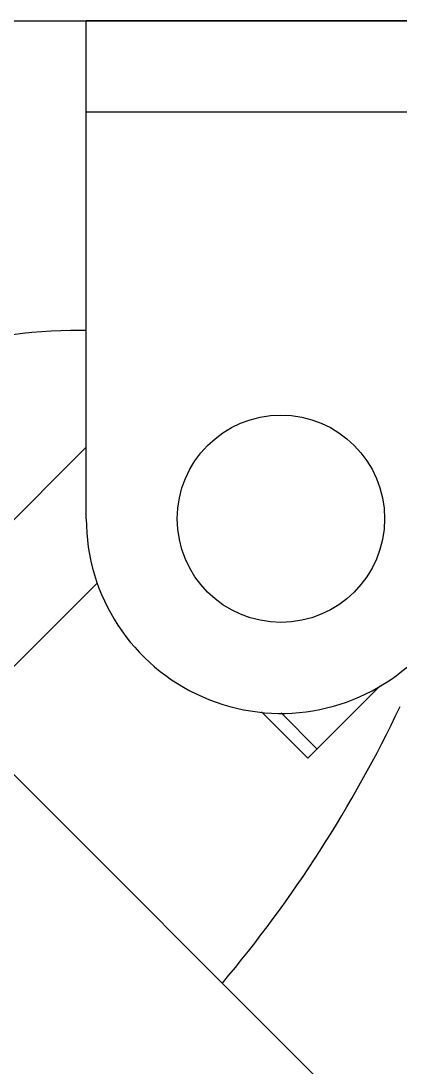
# Model space of a CAD drawing. Extents: x -427546 to -314919, y 698702 to 968782.
# Drawn here: x -412267.6 to -412118.4, y 895848.4 to 896260.4 of the extents above; entities that cross this region are included whole.
import ezdxf

# ---------------------------------------------------------------- set-up
doc = ezdxf.new("R2010")
doc.units = 0
doc.header["$LTSCALE"] = 1000
doc.header["$MEASUREMENT"] = 0
doc.layers.get('0').update_dxf_attribs({"linetype": 'CONTINUOUS'})
doc.layers.add('BZ', color=2, linetype='CONTINUOUS')

msp = doc.modelspace()

# ---------------------------------------------------------------- linework, layer by layer
for p, q in [((-412241.93, 896064.39), (-412241.93, 896260.43)), ((-411807.5, 896260.43), (-412241.93, 896260.43)), ((-412241.93, 896224.65), (-411877.89, 896224.65)), ((-412241.93, 896138.48), (-412248.14, 896138.48)), ((-412241.93, 896092.53), (-412447.16, 895887.3)), ((-412418.25, 895858.39), (-412237.52, 896039.11)), ((-412154.72, 895970.13), (-412126.26, 895998.59)), ((-412172.92, 895988.34), (-412154.72, 895970.13)), ((-412165.25, 895987.9), (-412151.1, 895973.75)), ((-412132.74, 895825.86), (-412280.92, 895974.04))]:
    msp.add_line(p, q)
msp.add_circle((-412165.27, 896064.39), 40.82)
for centre, radius, start, end in [((-412248.12, 895985.15), 153.33, 90.0086, 135), ((-412165.27, 896064.39), 76.66, 180, 312.6204), ((-412579.97, 896209.86), 511.1, 320.0192, 334.5723)]:
    msp.add_arc(centre, radius, start, end)
at = {"layer": 'BZ'}
msp.add_line((-420789.95, 896260.43), (-411354.95, 896260.43), dxfattribs=at)

doc.saveas('drawing.dxf')
